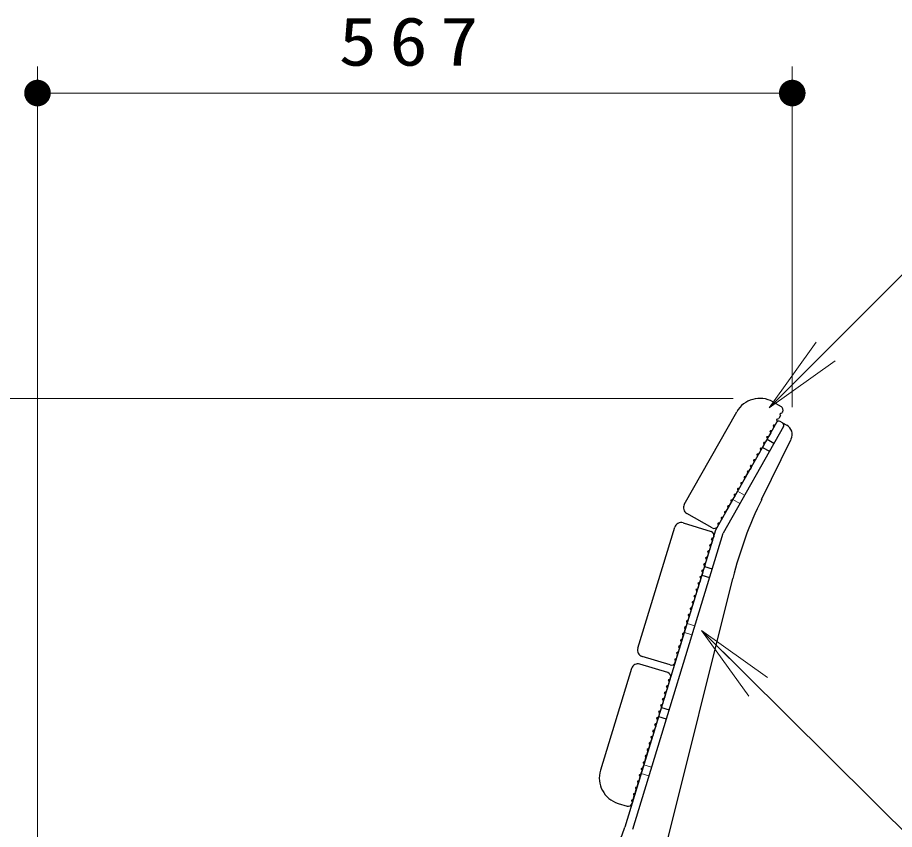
# Model space of a CAD drawing. Units: millimetres on the paper, scale 1:20. Extents: x -385 to 0, y 0 to 267.
# Drawn here: x -126.63 to -93.67, y 138.13 to 168.67 of the extents above; entities that cross this region are included whole.
import ezdxf

# ---------------------------------------------------------------- set-up
doc = ezdxf.new("R2010")
doc.units = ezdxf.units.MM
doc.linetypes.add('USER1', pattern=[4.5, 2.5, -2])
doc.layers.add('1_20', color=7, linetype='Continuous', lineweight=25)
doc.styles.add('ＭＳ ゴシック', font='')
doc.styles.get('ＭＳ ゴシック').set_extended_font_data('MS Gothic')

# ---------------------------------------------------------------- blocks, each defined once
blk = doc.blocks.new('filled_dot')
at = {"color": 0, "linetype": 'Continuous', "lineweight": -2, "const_width": 1.25}
blk.add_lwpolyline([(-0.625, 0, 1), (0.625, 0, 1)], format="xyb", close=True, dxfattribs=at)

msp = doc.modelspace()

# ---------------------------------------------------------------- linework, layer by layer
at = {"layer": '1_20', "lineweight": 13}
for p, q in [((-125.876, 137.217), (-125.876, 166.825)), ((-97.507, 154.008), (-97.507, 166.825)), ((-125.876, 165.825), (-97.507, 165.825)), ((-98.374, 153.986), (-96.606, 156.461)), ((-98.374, 153.986), (-96.253, 156.107)), ((-95.899, 155.754), (-98.374, 153.986)), ((-99.725, 154.341), (-146.876, 154.341)), ((-99.144, 143.138), (-100.922, 145.606)), ((-100.922, 145.606), (-98.44, 143.848)), ((-100.922, 145.606), (-98.792, 143.493))]:
    msp.add_line(p, q, dxfattribs=at)
at = {"layer": '1_20', "color": 3}
for p, q in [((-98.232, 154.211), (-97.927, 154.039)), ((-101.565, 150.352), (-99.595, 153.833)), ((-97.948, 153.699), (-98.015, 153.579)), ((-97.948, 153.699), (-97.965, 153.761)), ((-97.954, 153.779), (-97.892, 153.796)), ((-97.871, 153.835), (-97.892, 153.796)), ((-98.194, 153.263), (-98.211, 153.326)), ((-98.201, 153.344), (-98.139, 153.361)), ((-98.071, 153.481), (-98.139, 153.361)), ((-98.071, 153.481), (-98.088, 153.543)), ((-98.078, 153.562), (-98.015, 153.579)), ((-98.317, 153.046), (-98.385, 152.926)), ((-98.317, 153.046), (-98.334, 153.108)), ((-98.324, 153.126), (-98.262, 153.144)), ((-98.194, 153.263), (-98.262, 153.144)), ((-98.563, 152.611), (-98.631, 152.491)), ((-98.563, 152.611), (-98.58, 152.673)), ((-98.57, 152.691), (-98.508, 152.709)), ((-98.44, 152.828), (-98.508, 152.709)), ((-98.44, 152.828), (-98.457, 152.89)), ((-98.447, 152.909), (-98.385, 152.926)), ((-98.686, 152.393), (-98.754, 152.273)), ((-98.686, 152.393), (-98.704, 152.455)), ((-98.693, 152.474), (-98.631, 152.491)), ((-98.933, 151.958), (-99, 151.838)), ((-98.933, 151.958), (-98.95, 152.02)), ((-98.939, 152.039), (-98.877, 152.056)), ((-98.809, 152.176), (-98.877, 152.056)), ((-98.809, 152.176), (-98.827, 152.238)), ((-98.816, 152.256), (-98.754, 152.273)), ((-99.123, 151.621), (-99.186, 151.603)), ((-99.123, 151.621), (-99.09, 151.68)), ((-99.056, 151.74), (-99.09, 151.68)), ((-99.056, 151.74), (-99.073, 151.802)), ((-99.062, 151.821), (-99, 151.838)), ((-99.37, 151.185), (-99.302, 151.305)), ((-99.319, 151.367), (-99.302, 151.305)), ((-99.246, 151.403), (-99.309, 151.386)), ((-99.246, 151.403), (-99.179, 151.523)), ((-99.196, 151.585), (-99.179, 151.523)), ((-99.493, 150.968), (-99.555, 150.951)), ((-99.493, 150.968), (-99.425, 151.088)), ((-99.442, 151.15), (-99.425, 151.088)), ((-99.37, 151.185), (-99.432, 151.168)), ((-99.739, 150.533), (-99.671, 150.652)), ((-99.688, 150.715), (-99.671, 150.652)), ((-99.616, 150.75), (-99.678, 150.733)), ((-99.616, 150.75), (-99.548, 150.87)), ((-99.565, 150.932), (-99.548, 150.87)), ((-99.862, 150.315), (-99.924, 150.298)), ((-99.862, 150.315), (-99.794, 150.435)), ((-99.812, 150.497), (-99.794, 150.435)), ((-99.739, 150.533), (-99.801, 150.515)), ((-100.513, 149.47), (-101.47, 150.011)), ((-100.108, 149.88), (-100.04, 150)), ((-100.058, 150.062), (-100.04, 150)), ((-99.985, 150.097), (-100.047, 150.08)), ((-99.985, 150.097), (-99.917, 150.217)), ((-99.935, 150.279), (-99.917, 150.217)), ((-101.611, 149.658), (-100.559, 149.336)), ((-100.231, 149.662), (-100.293, 149.645)), ((-100.231, 149.662), (-100.164, 149.782)), ((-100.181, 149.844), (-100.164, 149.782)), ((-100.108, 149.88), (-100.17, 149.863)), ((-103.312, 144.949), (-101.923, 149.492)), ((-100.308, 149.526), (-100.287, 149.564)), ((-100.304, 149.627), (-100.287, 149.564)), ((-100.505, 148.999), (-100.546, 148.868)), ((-100.505, 148.999), (-100.536, 149.056)), ((-100.529, 149.077), (-100.472, 149.107)), ((-100.46, 149.149), (-100.472, 149.107)), ((-100.578, 148.76), (-100.619, 148.629)), ((-100.578, 148.76), (-100.609, 148.817)), ((-100.603, 148.838), (-100.546, 148.868)), ((-100.725, 148.282), (-100.755, 148.339)), ((-100.749, 148.359), (-100.692, 148.39)), ((-100.652, 148.521), (-100.692, 148.39)), ((-100.652, 148.521), (-100.682, 148.578)), ((-100.676, 148.599), (-100.619, 148.629)), ((-100.798, 148.043), (-100.838, 147.912)), ((-100.798, 148.043), (-100.828, 148.1)), ((-100.822, 148.12), (-100.765, 148.151)), ((-100.725, 148.282), (-100.765, 148.151)), ((-100.968, 147.642), (-100.911, 147.673)), ((-100.871, 147.804), (-100.911, 147.673)), ((-100.871, 147.804), (-100.901, 147.861)), ((-100.895, 147.881), (-100.838, 147.912)), ((-101.017, 147.326), (-101.047, 147.383)), ((-101.041, 147.403), (-100.984, 147.433)), ((-100.944, 147.565), (-100.984, 147.433)), ((-100.944, 147.565), (-100.974, 147.622)), ((-101.09, 147.087), (-101.13, 146.955)), ((-101.09, 147.087), (-101.12, 147.144)), ((-101.114, 147.164), (-101.057, 147.194)), ((-101.017, 147.326), (-101.057, 147.194)), ((-101.203, 146.716), (-101.26, 146.686)), ((-101.203, 146.716), (-101.183, 146.782)), ((-101.163, 146.848), (-101.193, 146.905)), ((-101.187, 146.925), (-101.13, 146.955)), ((-101.163, 146.848), (-101.183, 146.782)), ((-101.35, 146.238), (-101.309, 146.37)), ((-101.34, 146.427), (-101.309, 146.37)), ((-101.277, 146.477), (-101.333, 146.447)), ((-101.277, 146.477), (-101.236, 146.609)), ((-101.267, 146.666), (-101.236, 146.609)), ((-101.423, 145.999), (-101.382, 146.131)), ((-101.413, 146.187), (-101.382, 146.131)), ((-101.35, 146.238), (-101.407, 146.208)), ((-101.559, 145.709), (-101.529, 145.652)), ((-101.496, 145.76), (-101.553, 145.73)), ((-101.496, 145.76), (-101.456, 145.891)), ((-101.486, 145.948), (-101.456, 145.891)), ((-101.423, 145.999), (-101.48, 145.969)), ((-101.642, 145.282), (-101.602, 145.413)), ((-101.632, 145.47), (-101.602, 145.413)), ((-101.569, 145.521), (-101.626, 145.491)), ((-101.569, 145.521), (-101.529, 145.652)), ((-101.715, 145.043), (-101.772, 145.012)), ((-101.715, 145.043), (-101.675, 145.174)), ((-101.705, 145.231), (-101.675, 145.174)), ((-101.642, 145.282), (-101.699, 145.251)), ((-101.851, 144.753), (-101.821, 144.696)), ((-101.788, 144.804), (-101.845, 144.773)), ((-101.788, 144.804), (-101.748, 144.935)), ((-101.778, 144.992), (-101.748, 144.935)), ((-102.094, 144.316), (-103.146, 144.637)), ((-101.924, 144.514), (-101.894, 144.457)), ((-101.861, 144.565), (-101.918, 144.534)), ((-101.907, 144.415), (-101.894, 144.457)), ((-101.861, 144.565), (-101.821, 144.696)), ((-103.546, 144.184), (-104.716, 140.359)), ((-102.182, 144.029), (-103.234, 144.35)), ((-102.128, 143.692), (-102.158, 143.749)), ((-102.152, 143.769), (-102.095, 143.799)), ((-102.082, 143.841), (-102.095, 143.799)), ((-102.201, 143.453), (-102.241, 143.321)), ((-102.201, 143.453), (-102.231, 143.51)), ((-102.225, 143.53), (-102.168, 143.56)), ((-102.128, 143.692), (-102.168, 143.56)), ((-102.371, 143.052), (-102.314, 143.082)), ((-102.274, 143.214), (-102.314, 143.082)), ((-102.274, 143.214), (-102.304, 143.271)), ((-102.298, 143.291), (-102.241, 143.321)), ((-102.42, 142.736), (-102.461, 142.604)), ((-102.42, 142.736), (-102.451, 142.793)), ((-102.444, 142.813), (-102.388, 142.843)), ((-102.347, 142.975), (-102.388, 142.843)), ((-102.347, 142.975), (-102.378, 143.032)), ((-102.493, 142.497), (-102.534, 142.365)), ((-102.493, 142.497), (-102.524, 142.554)), ((-102.518, 142.574), (-102.461, 142.604)), ((-102.64, 142.018), (-102.67, 142.075)), ((-102.664, 142.096), (-102.607, 142.126)), ((-102.567, 142.257), (-102.607, 142.126)), ((-102.567, 142.257), (-102.597, 142.314)), ((-102.591, 142.335), (-102.534, 142.365)), ((-102.713, 141.779), (-102.753, 141.648)), ((-102.713, 141.779), (-102.743, 141.836)), ((-102.737, 141.857), (-102.68, 141.887)), ((-102.64, 142.018), (-102.68, 141.887)), ((-102.826, 141.409), (-102.883, 141.378)), ((-102.826, 141.409), (-102.806, 141.474)), ((-102.786, 141.54), (-102.816, 141.597)), ((-102.81, 141.618), (-102.753, 141.648)), ((-102.786, 141.54), (-102.806, 141.474)), ((-102.962, 141.119), (-102.932, 141.062)), ((-102.899, 141.17), (-102.956, 141.139)), ((-102.899, 141.17), (-102.859, 141.301)), ((-102.889, 141.358), (-102.859, 141.301)), ((-103.045, 140.691), (-103.005, 140.823)), ((-103.035, 140.88), (-103.005, 140.823)), ((-102.972, 140.931), (-103.029, 140.9)), ((-102.972, 140.931), (-102.932, 141.062)), ((-103.118, 140.452), (-103.175, 140.422)), ((-103.118, 140.452), (-103.078, 140.584)), ((-103.109, 140.641), (-103.078, 140.584)), ((-103.045, 140.691), (-103.102, 140.661)), ((-103.265, 139.974), (-103.224, 140.106)), ((-103.255, 140.163), (-103.224, 140.106)), ((-103.192, 140.213), (-103.248, 140.183)), ((-103.192, 140.213), (-103.151, 140.345)), ((-103.182, 140.402), (-103.151, 140.345)), ((-103.338, 139.735), (-103.298, 139.867)), ((-103.328, 139.924), (-103.298, 139.867)), ((-103.265, 139.974), (-103.322, 139.944)), ((-103.474, 139.446), (-103.444, 139.389)), ((-103.411, 139.496), (-103.468, 139.466)), ((-103.411, 139.496), (-103.371, 139.628)), ((-103.401, 139.685), (-103.371, 139.628)), ((-103.338, 139.735), (-103.395, 139.705)), ((-104.052, 139.11), (-103.717, 139.008)), ((-103.547, 139.206), (-103.517, 139.15)), ((-103.484, 139.257), (-103.541, 139.227)), ((-103.53, 139.108), (-103.517, 139.15)), ((-103.484, 139.257), (-103.444, 139.389))]:
    msp.add_line(p, q, dxfattribs=at)
at = {"layer": '1_20'}
for p, q in [((-98.097, 153.435), (-100.387, 149.388)), ((-97.836, 153.287), (-100.109, 149.269)), ((-97.874, 153.424), (-97.961, 153.473)), ((-97.874, 153.424), (-97.71, 153.331)), ((-98.657, 150.543), (-97.548, 152.807)), ((-98.454, 152.804), (-98.193, 152.656)), ((-98.626, 152.499), (-98.365, 152.352)), ((-100.387, 149.388), (-103.802, 138.216)), ((-100.111, 149.262), (-103.515, 138.129)), ((-100.803, 148.025), (-100.516, 147.937)), ((-100.906, 147.69), (-100.619, 147.603)), ((-102.408, 136.875), (-99.741, 147.573)), ((-102.426, 142.718), (-102.139, 142.63)), ((-102.528, 142.383), (-102.241, 142.295))]:
    msp.add_line(p, q, dxfattribs=at)
at = {"layer": '1_20', "linetype": 'USER1', "lineweight": 13}
for p, q in [((-99.562, 150.846), (-99.301, 150.698)), ((-99.734, 150.541), (-99.473, 150.393)), ((-101.461, 145.873), (-101.174, 145.786)), ((-101.563, 145.539), (-101.276, 145.451)), ((-103.084, 140.566), (-102.797, 140.478)), ((-103.186, 140.231), (-102.899, 140.144))]:
    msp.add_line(p, q, dxfattribs=at)
at = {"layer": '1_20', "lineweight": 13}
for points in [[(-98.374, 153.986), (-93.122, 159.238), (-53.504, 159.238)], [(-100.922, 145.606), (-92.879, 137.629), (-62.606, 137.629)]]:
    msp.add_lwpolyline(points, dxfattribs=at)
at = {"layer": '1_20', "color": 3}
for centre, radius, start, end in [((-98.725, 153.341), 1, 60.5, 150.5), ((-98.001, 153.908), 0.15, 330.5, 60.5), ((-97.95, 153.765), 0.015, 105.5, 195.5), ((-98.197, 153.33), 0.015, 105.5, 195.5), ((-98.074, 153.547), 0.015, 105.5, 195.5), ((-98.32, 153.112), 0.015, 105.5, 195.5), ((-98.566, 152.677), 0.015, 105.5, 195.5), ((-98.443, 152.894), 0.015, 105.5, 195.5), ((-98.689, 152.459), 0.015, 105.5, 195.5), ((-98.935, 152.024), 0.015, 105.5, 195.5), ((-98.812, 152.242), 0.015, 105.5, 195.5), ((-99.058, 151.806), 0.015, 105.5, 195.5), ((-99.305, 151.371), 0.015, 105.5, 195.5), ((-99.182, 151.589), 0.015, 105.5, 195.5), ((-99.182, 151.589), 0.015, 105.5, 195.5), ((-99.428, 151.154), 0.015, 105.5, 195.5), ((-99.674, 150.719), 0.015, 105.5, 195.5), ((-99.551, 150.936), 0.015, 105.5, 195.5), ((-101.347, 150.229), 0.25, 150.5, 240.5), ((-99.797, 150.501), 0.015, 105.5, 195.5), ((-100.043, 150.066), 0.015, 105.5, 195.5), ((-99.92, 150.283), 0.015, 105.5, 195.5), ((-101.684, 149.419), 0.25, 73, 163), ((-100.289, 149.631), 0.015, 105.5, 195.5), ((-100.166, 149.848), 0.015, 105.5, 195.5), ((-100.603, 149.193), 0.15, 343, 73), ((-100.439, 149.6), 0.15, 240.5, 330.5), ((-100.522, 149.063), 0.015, 118, 208), ((-100.595, 148.824), 0.015, 118, 208), ((-100.742, 148.346), 0.015, 118, 208), ((-100.669, 148.585), 0.015, 118, 208), ((-100.815, 148.107), 0.015, 118, 208), ((-100.888, 147.868), 0.015, 118, 208), ((-101.034, 147.39), 0.015, 118, 208), ((-100.961, 147.629), 0.015, 118, 208), ((-101.107, 147.151), 0.015, 118, 208), ((-101.253, 146.673), 0.015, 118, 208), ((-101.253, 146.673), 0.015, 118, 208), ((-101.18, 146.912), 0.015, 118, 208), ((-101.326, 146.434), 0.015, 118, 208), ((-101.4, 146.195), 0.015, 118, 208), ((-101.546, 145.716), 0.015, 118, 208), ((-101.473, 145.955), 0.015, 118, 208), ((-101.619, 145.477), 0.015, 118, 208), ((-101.692, 145.238), 0.015, 118, 208), ((-103.073, 144.876), 0.25, 163, 253), ((-101.838, 144.76), 0.015, 118, 208), ((-101.765, 144.999), 0.015, 118, 208), ((-102.05, 144.459), 0.15, 253, 343), ((-101.911, 144.521), 0.015, 118, 208), ((-103.307, 144.111), 0.25, 73, 163), ((-102.226, 143.885), 0.15, 343, 73), ((-102.145, 143.756), 0.015, 118, 208), ((-102.218, 143.517), 0.015, 118, 208), ((-102.364, 143.039), 0.015, 118, 208), ((-102.291, 143.278), 0.015, 118, 208), ((-102.437, 142.8), 0.015, 118, 208), ((-102.511, 142.561), 0.015, 118, 208), ((-102.657, 142.082), 0.015, 118, 208), ((-102.584, 142.321), 0.015, 118, 208), ((-102.73, 141.843), 0.015, 118, 208), ((-102.803, 141.604), 0.015, 118, 208), ((-102.803, 141.604), 0.015, 118, 208), ((-102.949, 141.126), 0.015, 118, 208), ((-102.876, 141.365), 0.015, 118, 208), ((-103.022, 140.887), 0.015, 118, 208), ((-103.168, 140.409), 0.015, 118, 208), ((-103.095, 140.648), 0.015, 118, 208), ((-103.759, 140.067), 1, 163, 253), ((-103.241, 140.17), 0.015, 118, 208), ((-103.315, 139.931), 0.015, 118, 208), ((-103.461, 139.453), 0.015, 118, 208), ((-103.388, 139.692), 0.015, 118, 208), ((-103.673, 139.151), 0.15, 253, 343), ((-103.534, 139.213), 0.015, 118, 208)]:
    msp.add_arc(centre, radius, start, end, dxfattribs=at)
at = {"layer": '1_20'}
for centre, radius, start, end in [((-98.01, 153.386), 0.1, 60.5, 150.5), ((-97.923, 153.337), 0.1, 330.5, 60.5), ((-97.907, 152.983), 0.4, 335.5, 60.5), ((-85.186, 143.944), 15, 153.8983, 166), ((-108.584, 139.678), 5, 286.74, 343)]:
    msp.add_arc(centre, radius, start, end, dxfattribs=at)

# ---------------------------------------------------------------- block references
at = {"layer": '1_20', "lineweight": 13, "xscale": 0.4, "yscale": 0.4}
msp.add_blockref('filled_dot', (-125.876, 165.825), dxfattribs=at)
at = {"layer": '1_20', "lineweight": 13, "xscale": 0.4, "yscale": 0.4, "rotation": 180}
msp.add_blockref('filled_dot', (-97.507, 165.825), dxfattribs=at)

# ---------------------------------------------------------------- texts
at = {"layer": '1_20', "insert": (-111.692, 166.825), "char_height": 1.833, "attachment_point": 8, "style": 'ＭＳ ゴシック'}
msp.add_mtext('\\T1.33;\\W1.15;567', dxfattribs=at)

doc.saveas('drawing.dxf')
